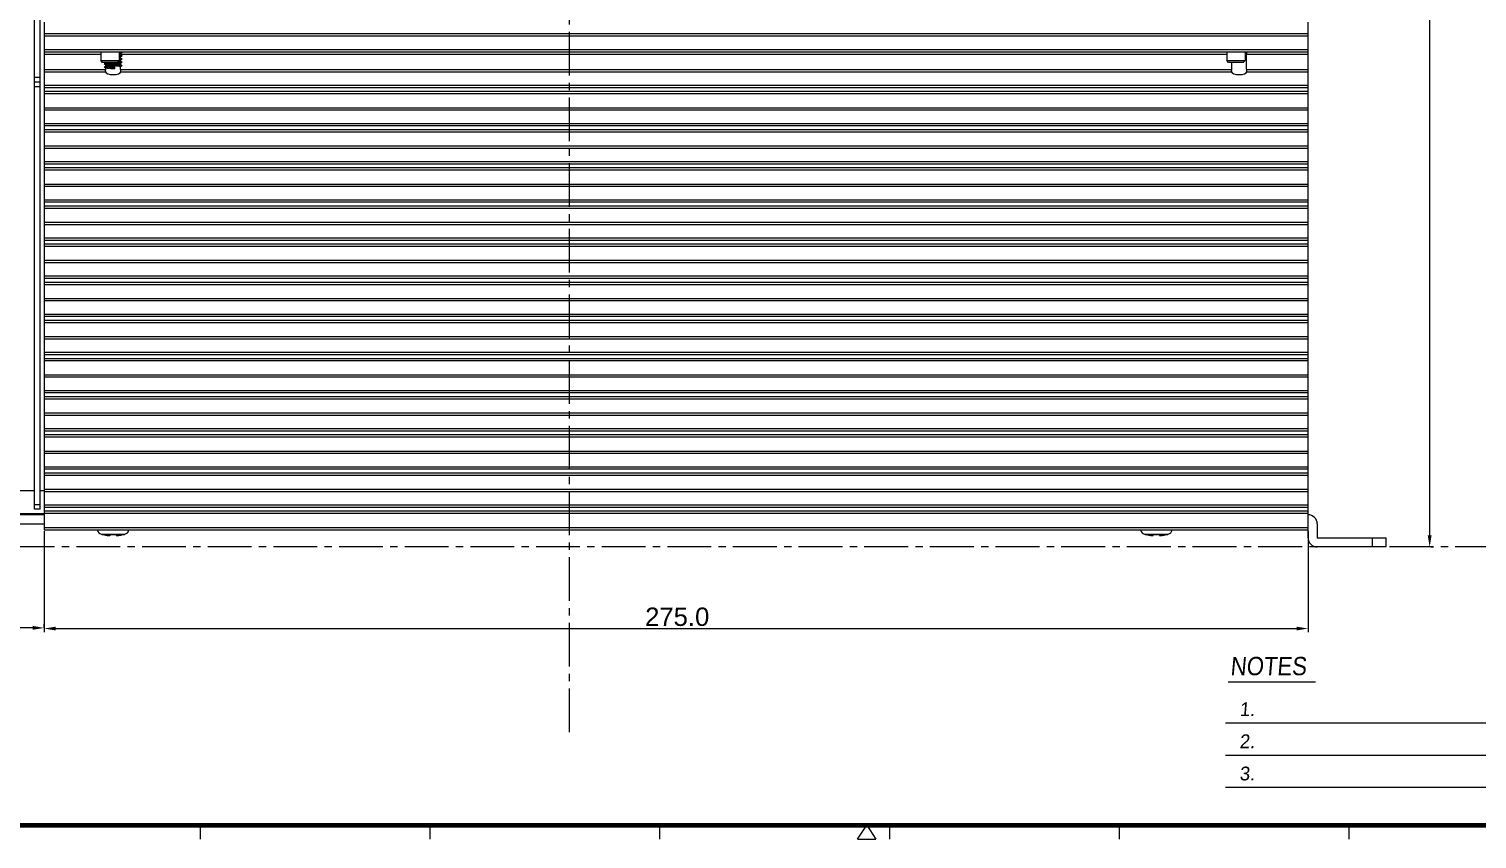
# Model space of a CAD drawing. Extents: x -329 to 5579, y -1942 to 3105.
# Drawn here: x 2013.5 to 2328.6, y -1941.3 to -1765.1 of the extents above; entities that cross this region are included whole.
import ezdxf

# ---------------------------------------------------------------- set-up
doc = ezdxf.new("R2010")
doc.units = 0
doc.linetypes.add('CENTER', pattern=[17.8, 10.75, -2.35, 2.35, -2.35])
doc.linetypes.add('CENTER2', pattern=[28.575, 19.05, -3.175, 3.175, -3.175])
doc.layers.get('0').update_dxf_attribs({"linetype": 'CONTINUOUS'})
for name, color, linetype in [('2', 2, 'CONTINUOUS'), ('3', 112, 'CENTER'), ('DIM', 1, 'CONTINUOUS')]:
    doc.layers.add(name, color=color, linetype=linetype)
doc.styles.add('A', font='GOTHIC.TTF')
doc.styles.add('OMI-1', font='arial.ttf', dxfattribs={"oblique": 1})

msp = doc.modelspace()

# ---------------------------------------------------------------- linework, layer by layer
at = {"color": 7, "linetype": 'CONTINUOUS'}
for p, q in [((2014.72, -1869.6), (2014.72, -1762.27)), ((2015.92, -1869.6), (2015.92, -1762.4)), ((2016.82, -1763.6), (2016.82, -1874.1)), ((2291.82, -1875.8), (2291.82, -1763.6)), ((2016.82, -1766.1), (2291.82, -1766.1)), ((2016.82, -1766.6), (2291.82, -1766.6)), ((2016.82, -1769.6), (2291.82, -1769.6)), ((2016.82, -1770.1), (2291.82, -1770.1)), ((2016.82, -1770.6), (2029.12, -1770.6)), ((2029.12, -1770.1), (2029.12, -1772)), ((2033.12, -1770.1), (2033.12, -1772)), ((2033.44, -1770.44), (2033.45, -1770.44)), ((2033.44, -1770.73), (2033.44, -1770.6)), ((2033.44, -1770.6), (2274.12, -1770.6)), ((2033.44, -1770.73), (2033.8, -1770.94)), ((2033.51, -1770.4), (2033.45, -1770.44)), ((2033.58, -1770.37), (2033.51, -1770.4)), ((2274.12, -1770.1), (2274.12, -1772)), ((2278.12, -1770.1), (2278.12, -1772)), ((2278.44, -1770.6), (2291.82, -1770.6)), ((2278.44, -1773.94), (2278.44, -1770.6)), ((2029.52, -1772.4), (2029.12, -1772)), ((2029.12, -1772), (2033.12, -1772)), ((2032.72, -1772.4), (2029.52, -1772.4)), ((2030.2, -1772.93), (2029.84, -1772.72)), ((2030.2, -1773.63), (2029.84, -1773.42)), ((2030.2, -1772.52), (2030.2, -1772.4)), ((2030.2, -1773.22), (2030.2, -1772.93)), ((2030.2, -1773.94), (2030.2, -1773.63)), ((2032.19, -1773.81), (2031.82, -1773.78)), ((2032.19, -1773.81), (2032.19, -1773.4)), ((2032.72, -1772.4), (2033.12, -1772)), ((2033.44, -1771.43), (2033.44, -1771.14)), ((2033.44, -1771.43), (2033.8, -1771.64)), ((2033.44, -1772.13), (2033.44, -1771.84)), ((2033.44, -1772.13), (2033.8, -1772.34)), ((2033.44, -1772.83), (2033.44, -1772.54)), ((2033.44, -1772.83), (2033.8, -1773.04)), ((2033.44, -1773.94), (2033.44, -1773.24)), ((2274.12, -1772), (2278.12, -1772)), ((2274.52, -1772.4), (2274.12, -1772)), ((2277.72, -1772.4), (2274.52, -1772.4)), ((2275.2, -1773.94), (2275.2, -1772.4)), ((2277.72, -1772.4), (2278.12, -1772)), ((2014.72, -1775.6), (2015.92, -1775.6)), ((2014.72, -1776.6), (2015.92, -1776.6)), ((2016.82, -1773.94), (2030.2, -1773.94)), ((2016.82, -1774.41), (2030.17, -1774.41)), ((2030.17, -1774.41), (2030.17, -1774.4)), ((2033.44, -1773.94), (2275.2, -1773.94)), ((2033.47, -1774.4), (2033.47, -1774.41)), ((2033.47, -1774.41), (2275.17, -1774.41)), ((2275.17, -1774.41), (2275.17, -1774.4)), ((2278.44, -1773.94), (2291.82, -1773.94)), ((2278.47, -1774.4), (2278.47, -1774.41)), ((2278.47, -1774.41), (2291.82, -1774.41)), ((2014.72, -1777.6), (2015.92, -1777.6)), ((2016.82, -1777.35), (2291.82, -1777.35)), ((2016.82, -1777.82), (2291.82, -1777.82)), ((2016.82, -1778.67), (2291.82, -1778.67)), ((2016.82, -1779.17), (2291.82, -1779.17)), ((2016.82, -1782.24), (2291.82, -1782.24)), ((2016.82, -1782.71), (2291.82, -1782.71)), ((2016.82, -1785.65), (2291.82, -1785.65)), ((2016.82, -1786.12), (2291.82, -1786.12)), ((2016.82, -1786.97), (2291.82, -1786.97)), ((2016.82, -1787.47), (2291.82, -1787.47)), ((2016.82, -1790.54), (2291.82, -1790.54)), ((2016.82, -1791.01), (2291.82, -1791.01)), ((2016.82, -1793.95), (2291.82, -1793.95)), ((2016.82, -1794.42), (2291.82, -1794.42)), ((2016.82, -1795.27), (2291.82, -1795.27)), ((2016.82, -1795.77), (2291.82, -1795.77)), ((2016.82, -1798.84), (2291.82, -1798.84)), ((2016.82, -1799.31), (2291.82, -1799.31)), ((2016.82, -1802.25), (2291.82, -1802.25)), ((2016.82, -1802.72), (2291.82, -1802.72)), ((2016.82, -1803.57), (2291.82, -1803.57)), ((2016.82, -1804.07), (2291.82, -1804.07)), ((2016.82, -1807.14), (2291.82, -1807.14)), ((2016.82, -1807.61), (2291.82, -1807.61)), ((2016.82, -1810.55), (2291.82, -1810.55)), ((2016.82, -1811.02), (2291.82, -1811.02)), ((2016.82, -1811.87), (2291.82, -1811.87)), ((2016.82, -1812.37), (2291.82, -1812.37)), ((2016.82, -1815.44), (2291.82, -1815.44)), ((2016.82, -1815.91), (2291.82, -1815.91)), ((2016.82, -1818.85), (2291.82, -1818.85)), ((2016.82, -1819.32), (2291.82, -1819.32)), ((2016.82, -1820.17), (2291.82, -1820.17)), ((2016.82, -1820.67), (2291.82, -1820.67)), ((2016.82, -1823.74), (2291.82, -1823.74)), ((2016.82, -1824.21), (2291.82, -1824.21)), ((2016.82, -1827.15), (2291.82, -1827.15)), ((2016.82, -1827.62), (2291.82, -1827.62)), ((2016.82, -1828.47), (2291.82, -1828.47)), ((2016.82, -1828.97), (2291.82, -1828.97)), ((2016.82, -1832.04), (2291.82, -1832.04)), ((2016.82, -1832.51), (2291.82, -1832.51)), ((2016.82, -1835.45), (2291.82, -1835.45)), ((2016.82, -1835.92), (2291.82, -1835.92)), ((2016.82, -1836.77), (2291.82, -1836.77)), ((2016.82, -1837.27), (2291.82, -1837.27)), ((2016.82, -1840.34), (2291.82, -1840.34)), ((2016.82, -1840.81), (2291.82, -1840.81)), ((2016.82, -1843.75), (2291.82, -1843.75)), ((2016.82, -1844.22), (2291.82, -1844.22)), ((2016.82, -1845.07), (2291.82, -1845.07)), ((2016.82, -1845.57), (2291.82, -1845.57)), ((2016.82, -1848.64), (2291.82, -1848.64)), ((2016.82, -1849.11), (2291.82, -1849.11)), ((2016.82, -1852.05), (2291.82, -1852.05)), ((2016.82, -1852.52), (2291.82, -1852.52)), ((2016.82, -1853.37), (2291.82, -1853.37)), ((2016.82, -1853.87), (2291.82, -1853.87)), ((2016.82, -1856.94), (2291.82, -1856.94)), ((2016.82, -1857.41), (2291.82, -1857.41)), ((2016.82, -1860.35), (2291.82, -1860.35)), ((2016.82, -1860.82), (2291.82, -1860.82)), ((2016.82, -1861.67), (2291.82, -1861.67)), ((2016.82, -1862.17), (2291.82, -1862.17)), ((2016.82, -1865.24), (2291.82, -1865.24)), ((2014.72, -1865.6), (1978.82, -1865.6)), ((2016.82, -1865.6), (2015.92, -1865.6)), ((2016.82, -1865.71), (2291.82, -1865.71)), ((2016.82, -1870.8), (1973.02, -1870.8)), ((2016.82, -1870.6), (1978.82, -1870.6)), ((2015.92, -1868.6), (2014.72, -1868.6)), ((2015.92, -1869.6), (2014.72, -1869.6)), ((2016.82, -1868.65), (2291.82, -1868.65)), ((2016.82, -1869.12), (2291.82, -1869.12)), ((2016.82, -1869.97), (2291.82, -1869.97)), ((2016.82, -1870.47), (2291.82, -1870.47)), ((1973.82, -1872.8), (2016.82, -1872.8)), ((2016.82, -1873.6), (2291.82, -1873.6)), ((2016.82, -1874.1), (2291.82, -1874.1)), ((2293.82, -1872.8), (2293.82, -1875.8)), ((2029.35, -1875.07), (2029.27, -1875.04)), ((2029.27, -1875.04), (2034.37, -1875.04)), ((2029.35, -1875.07), (2029.43, -1875.07)), ((2031.15, -1875.27), (2031.18, -1875.07)), ((2031.18, -1875.07), (2032.46, -1875.07)), ((2032.46, -1875.07), (2032.49, -1875.27)), ((2034.21, -1875.07), (2034.29, -1875.07)), ((2034.29, -1875.07), (2034.37, -1875.04)), ((2256.27, -1875.04), (2261.37, -1875.04)), ((2256.35, -1875.07), (2256.27, -1875.04)), ((2256.35, -1875.07), (2256.43, -1875.07)), ((2258.15, -1875.27), (2258.18, -1875.07)), ((2258.18, -1875.07), (2259.46, -1875.07)), ((2259.46, -1875.07), (2259.49, -1875.27)), ((2261.21, -1875.07), (2261.29, -1875.07)), ((2261.29, -1875.07), (2261.37, -1875.04)), ((2293.82, -1875.8), (2308.82, -1875.8)), ((2308.82, -1877.8), (2293.82, -1877.8)), ((2305.82, -1877.8), (2305.82, -1875.8)), ((2308.82, -1877.8), (2308.82, -1875.8))]:
    msp.add_line(p, q, dxfattribs=at)
for p, q in [((2273.86, -1916.09), (2398.93, -1916.09)), ((2273.86, -1923.09), (2398.93, -1923.09)), ((2273.86, -1930.09), (2398.93, -1930.09)), ((2050.8, -1941.35), (2050.8, -1938.35)), ((2100.8, -1941.35), (2100.8, -1938.35)), ((2150.8, -1941.35), (2150.8, -1938.35)), ((2193.8, -1941.35), (2195.8, -1938.35)), ((2195.8, -1938.35), (2197.8, -1941.35)), ((2200.8, -1941.35), (2200.8, -1938.35)), ((2250.8, -1941.35), (2250.8, -1938.35)), ((2300.8, -1941.35), (2300.8, -1938.35)), ((2193.8, -1941.35), (2197.8, -1941.35))]:
    msp.add_line(p, q)
at = {"const_width": 1}
msp.add_lwpolyline([(2600.8, -1388.35), (1800.8, -1388.35), (1800.8, -1938.35), (2600.8, -1938.35)], close=True, dxfattribs=at)
at = {"color": 7, "linetype": 'CONTINUOUS'}
for centre, radius, start, end in [((2036.27, -1770.61), 2.83, 176.5916, 179.9591), ((2064.61, -1829.61), 66.88, 117.4239, 117.6502), ((2029.64, -1777.52), 8.38, 60.1772, 60.716), ((2281.34, -1770.61), 2.9, 176.1442, 179.9227), ((2067.17, -1839.05), 76.11, 119.0648, 119.3709), ((2067.17, -1839.75), 76.11, 119.0648, 119.3709), ((2027.23, -1844.05), 71.82, 85.8285, 86.0687), ((2030.83, -1803.67), 31.5, 85.8192, 86.2553), ((1996.47, -1704.61), 76.11, 299.0648, 299.3709), ((1996.47, -1705.31), 76.11, 299.0648, 299.3709), ((1996.47, -1706.01), 76.11, 299.0648, 299.3709), ((1996.47, -1706.71), 76.11, 299.0648, 299.3709), ((2291.82, -1872.8), 2, 0, 90), ((2029.63, -1873.78), 1.31, 194.2511, 253.9084), ((2034, -1873.78), 1.31, 286.0916, 345.7489), ((2256.63, -1873.78), 1.31, 194.2511, 253.9084), ((2261, -1873.78), 1.31, 286.0916, 345.7489), ((2031.82, -1866.09), 9.28, 255.0954, 261.2451), ((2031.82, -1866.09), 9.28, 278.7549, 284.9046), ((2258.82, -1866.09), 9.28, 255.0954, 261.2451), ((2258.82, -1866.09), 9.28, 278.7549, 284.9046), ((2293.82, -1875.8), 2, 180, 270)]:
    msp.add_arc(centre, radius, start, end, dxfattribs=at)
for centre in [(2031.82, -1774.4), (2276.82, -1774.4)]:
    msp.add_ellipse(centre, major_axis=(1.65, 0), ratio=0.383864, start_param=3.154209, end_param=6.270569, dxfattribs=at)
for points, knots in [([(2033.12, -1770.16), (2033.19, -1770.16), (2033.4, -1770.18), (2033.61, -1770.2), (2033.75, -1770.23)], [0, 0, 0, 0, 0.335541, 1, 1, 1, 1]), ([(2033.44, -1770.73), (2033.43, -1770.73), (2033.32, -1770.7), (2033.22, -1770.69), (2033.13, -1770.68)], [0, 0, 0, 0, 0.151565, 1, 1, 1, 1]), ([(2033.26, -1770.4), (2033.28, -1770.4), (2033.34, -1770.41), (2033.4, -1770.42), (2033.44, -1770.44)], [0, 0, 0, 0, 0.326922, 1, 1, 1, 1]), ([(2033.52, -1770.1), (2033.56, -1770.1), (2033.63, -1770.15), (2033.7, -1770.18), (2033.74, -1770.21)], [0, 0, 0, 0, 0.377527, 1, 1, 1, 1]), ([(2278.47, -1770.15), (2278.47, -1770.16), (2278.46, -1770.25), (2278.45, -1770.34), (2278.45, -1770.41)], [0, 0, 0, 0, 0.174144, 1, 1, 1, 1]), ([(2029.84, -1772.72), (2029.91, -1772.75), (2030.14, -1772.77), (2030.68, -1772.82), (2031.5, -1772.86), (2032.45, -1772.92), (2033.18, -1772.96), (2033.6, -1773), (2033.75, -1773.02), (2033.8, -1773.04)], [0, 0, 0, 0, 0.058196, 0.170956, 0.410883, 0.675403, 0.891486, 0.96182, 1, 1, 1, 1]), ([(2029.84, -1773.42), (2029.93, -1773.45), (2030.21, -1773.47), (2030.73, -1773.52), (2031.42, -1773.56), (2031.93, -1773.59), (2032.2, -1773.6)], [0, 0, 0, 0, 0.11817, 0.350717, 0.661038, 1, 1, 1, 1]), ([(2033.44, -1772.83), (2033.38, -1772.81), (2033.19, -1772.79), (2032.74, -1772.74), (2032.08, -1772.69), (2031.31, -1772.65), (2030.67, -1772.59), (2030.31, -1772.57), (2030.2, -1772.52)], [0, 0, 0, 0, 0.062061, 0.175654, 0.412516, 0.672457, 0.886961, 1, 1, 1, 1]), ([(2030.2, -1772.93), (2030.29, -1772.96), (2030.57, -1772.98), (2031.08, -1773.03), (2031.74, -1773.08), (2032.22, -1773.11), (2032.46, -1773.13)], [0, 0, 0, 0, 0.128885, 0.371936, 0.682459, 1, 1, 1, 1]), ([(2032.19, -1773.4), (2031.97, -1773.39), (2031.54, -1773.36), (2030.96, -1773.32), (2030.52, -1773.27), (2030.28, -1773.25), (2030.2, -1773.22)], [0, 0, 0, 0, 0.331176, 0.6388, 0.874042, 1, 1, 1, 1]), ([(2031.82, -1773.78), (2031.47, -1773.76), (2030.99, -1773.73), (2030.45, -1773.67), (2030.26, -1773.65), (2030.2, -1773.63)], [0, 0, 0, 0, 0.648778, 0.875886, 1, 1, 1, 1]), ([(2032.46, -1772.43), (2032.67, -1772.44), (2033, -1772.48), (2033.33, -1772.5), (2033.44, -1772.54)], [0, 0, 0, 0, 0.654719, 1, 1, 1, 1]), ([(2032.46, -1773.13), (2032.67, -1773.14), (2033, -1773.18), (2033.33, -1773.2), (2033.44, -1773.24)], [0, 0, 0, 0, 0.654719, 1, 1, 1, 1]), ([(2033.44, -1772.13), (2033.42, -1772.13), (2033.3, -1772.1), (2033.17, -1772.08), (2033.06, -1772.07)], [0, 0, 0, 0, 0.146303, 1, 1, 1, 1]), ([(2033.12, -1770.86), (2033.27, -1770.87), (2033.49, -1770.89), (2033.72, -1770.91), (2033.8, -1770.94)], [0, 0, 0, 0, 0.659687, 1, 1, 1, 1]), ([(2033.12, -1771.56), (2033.27, -1771.57), (2033.49, -1771.59), (2033.72, -1771.61), (2033.8, -1771.64)], [0, 0, 0, 0, 0.659687, 1, 1, 1, 1]), ([(2033.12, -1772.26), (2033.27, -1772.27), (2033.49, -1772.29), (2033.72, -1772.31), (2033.8, -1772.34)], [0, 0, 0, 0, 0.659582, 1, 1, 1, 1]), ([(2033.13, -1771.08), (2033.16, -1771.09), (2033.27, -1771.1), (2033.38, -1771.11), (2033.44, -1771.14)], [0, 0, 0, 0, 0.345816, 1, 1, 1, 1]), ([(2033.44, -1771.43), (2033.43, -1771.43), (2033.32, -1771.4), (2033.22, -1771.39), (2033.13, -1771.38)], [0, 0, 0, 0, 0.15157, 1, 1, 1, 1]), ([(2033.15, -1771.79), (2033.18, -1771.79), (2033.28, -1771.8), (2033.38, -1771.81), (2033.44, -1771.84)], [0, 0, 0, 0, 0.344024, 1, 1, 1, 1]), ([(2030.17, -1774.4), (2030.17, -1774.38), (2030.18, -1774.22), (2030.2, -1774.07), (2030.2, -1773.94)], [0, 0, 0, 0, 0.166682, 1, 1, 1, 1]), ([(2033.44, -1773.94), (2033.44, -1773.99), (2033.44, -1774.14), (2033.47, -1774.3), (2033.47, -1774.4)], [0, 0, 0, 0, 0.311258, 1, 1, 1, 1]), ([(2275.17, -1774.4), (2275.17, -1774.38), (2275.18, -1774.22), (2275.2, -1774.07), (2275.2, -1773.94)], [0, 0, 0, 0, 0.166682, 1, 1, 1, 1]), ([(2278.44, -1773.94), (2278.44, -1773.99), (2278.44, -1774.14), (2278.47, -1774.3), (2278.47, -1774.4)], [0, 0, 0, 0, 0.311258, 1, 1, 1, 1]), ([(2030.4, -1875.27), (2030.5, -1875.28), (2030.63, -1875.3), (2030.81, -1875.31), (2030.92, -1875.32), (2031.01, -1875.32), (2031.07, -1875.31), (2031.11, -1875.3), (2031.13, -1875.29), (2031.14, -1875.28), (2031.15, -1875.27)], [0, 0, 0, 0, 0.372864, 0.54116, 0.688983, 0.81107, 0.903577, 0.938175, 0.96515, 1, 1, 1, 1]), ([(2032.49, -1875.27), (2032.49, -1875.28), (2032.51, -1875.29), (2032.53, -1875.3), (2032.57, -1875.31), (2032.63, -1875.32), (2032.72, -1875.32), (2032.83, -1875.31), (2033, -1875.3), (2033.14, -1875.28), (2033.23, -1875.27)], [0, 0, 0, 0, 0.034832, 0.061795, 0.096385, 0.18887, 0.310943, 0.458768, 0.627083, 1, 1, 1, 1]), ([(2257.4, -1875.27), (2257.5, -1875.28), (2257.63, -1875.3), (2257.81, -1875.31), (2257.92, -1875.32), (2258.01, -1875.32), (2258.07, -1875.31), (2258.11, -1875.3), (2258.13, -1875.29), (2258.14, -1875.28), (2258.15, -1875.27)], [0, 0, 0, 0, 0.372864, 0.54116, 0.688983, 0.81107, 0.903577, 0.938175, 0.96515, 1, 1, 1, 1]), ([(2259.49, -1875.27), (2259.49, -1875.28), (2259.51, -1875.29), (2259.53, -1875.3), (2259.57, -1875.31), (2259.63, -1875.32), (2259.72, -1875.32), (2259.83, -1875.31), (2260, -1875.3), (2260.14, -1875.28), (2260.23, -1875.27)], [0, 0, 0, 0, 0.034832, 0.061795, 0.096385, 0.18887, 0.310943, 0.458768, 0.627083, 1, 1, 1, 1])]:
    msp.add_open_spline(points, degree=3, knots=knots, dxfattribs=at)
msp.add_open_spline([(2033.12, -1770.38), (2033.17, -1770.39), (2033.21, -1770.39), (2033.26, -1770.4)], degree=3, dxfattribs=at)
at = {"layer": '2'}
msp.add_lwpolyline([(2274.46, -1907.17), (2293.46, -1907.17)], dxfattribs=at)
at = {"layer": '3', "linetype": 'CENTER2', "ltscale": 0.5}
for p, q in [((2131.12, -1918.11), (2131.12, -1400.26)), ((2576.27, -1877.8), (1880.46, -1877.8))]:
    msp.add_line(p, q, dxfattribs=at)
at = {"layer": 'DIM'}
for p, q in [((2318.28, -1617.32), (2318.28, -1875.3)), ((2016.82, -1874.4), (2016.82, -1896.35)), ((2291.82, -1874.4), (2291.82, -1896.35)), ((2318.58, -1877.8), (2319.08, -1877.8)), ((2014.32, -1895.41), (1976.34, -1895.41)), ((2016.82, -1895.25), (2016.82, -1894.61)), ((2019.32, -1895.55), (2289.32, -1895.55))]:
    msp.add_line(p, q, dxfattribs=at)
for points in [[(2317.86, -1875.3), (2318.7, -1875.3), (2318.28, -1877.8)], [(2014.32, -1895.82), (2014.32, -1894.99), (2016.82, -1895.41)], [(2019.32, -1895.14), (2019.32, -1895.97), (2016.82, -1895.55)], [(2289.32, -1895.97), (2289.32, -1895.14), (2291.82, -1895.55)]]:
    msp.add_solid(points, dxfattribs=at)

# ---------------------------------------------------------------- texts
at = {"style": 'A', "oblique": 5, "width": 0.9}
msp.add_text('NOTES', height=4, dxfattribs=at).set_placement((2274.86, -1905.71))
at = {"style": 'A', "oblique": 5}
for s, p in [('1.', (2276.89, -1914.59)), ('2.', (2276.89, -1921.59)), ('3.', (2276.89, -1928.59))]:
    msp.add_text(s, height=3, dxfattribs=at).set_placement(p)
at = {"layer": 'DIM', "style": 'OMI-1', "oblique": 1}
msp.add_text('275.0', height=4, dxfattribs=at).set_placement((2147.53, -1894.98))

doc.saveas('drawing.dxf')
